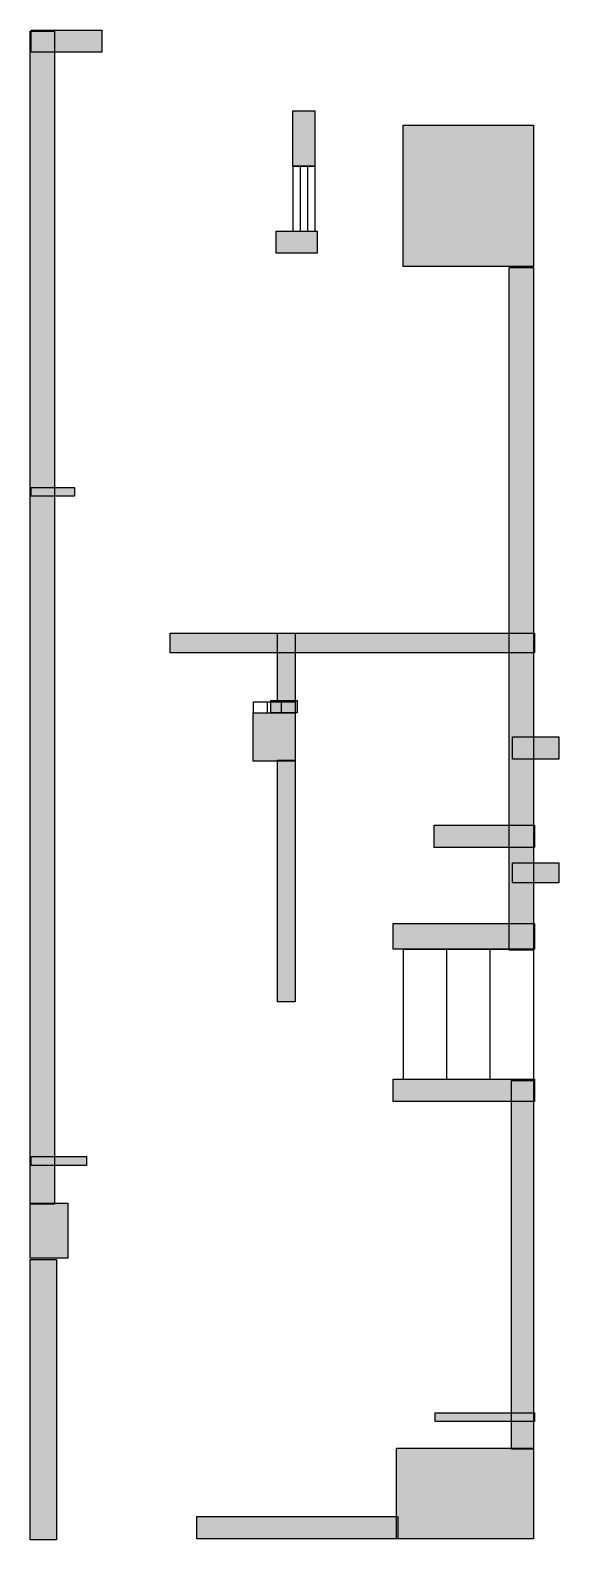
# Model space of a CAD drawing. Header units: centimetres. Extents: x 32 to 453, y 26 to 1228.
import ezdxf

# ---------------------------------------------------------------- set-up
doc = ezdxf.new("R2010")
doc.units = ezdxf.units.CM
doc.layers.add('WALL', color=7, linetype='Continuous')
doc.layers.add('WINDOW', color=5, linetype='Continuous')

msp = doc.modelspace()

# ---------------------------------------------------------------- hatches: boundary and pattern name
at = {"layer": 'WALL'}
h = msp.add_hatch(color=256, dxfattribs=at)
h.dxf.hatch_style = 1
h.paths.add_polyline_path([(31.7, 1227.6), (51, 1227.6), (51, 293), (31.7, 293)])
h = msp.add_hatch(color=256, dxfattribs=at)
h.dxf.hatch_style = 1
h.paths.add_polyline_path([(32.6, 1228.5), (88.9, 1228.5), (88.9, 1210.9), (32.6, 1210.9)])
h = msp.add_hatch(color=256, dxfattribs=at)
h.dxf.hatch_style = 1
h.paths.add_polyline_path([(241.1, 1164.2), (258.7, 1164.2), (258.7, 1120.2), (241.1, 1120.2)])
h = msp.add_hatch(color=256, dxfattribs=at)
h.dxf.hatch_style = 1
h.paths.add_polyline_path([(329.1, 1152.8), (433, 1152.8), (433, 1040.2), (329.1, 1040.2)])
h = msp.add_hatch(color=256, dxfattribs=at)
h.dxf.hatch_style = 1
h.paths.add_polyline_path([(227.9, 1068.3), (260.5, 1068.3), (260.5, 1050.7), (227.9, 1050.7)])
h = msp.add_hatch(color=256, dxfattribs=at)
h.dxf.hatch_style = 1
h.paths.add_polyline_path([(413.6, 1039.3), (433, 1039.3), (433, 495.4), (413.6, 495.4)])
h = msp.add_hatch(color=256, dxfattribs=at)
h.dxf.hatch_style = 1
h.paths.add_polyline_path([(32.6, 864.2), (66.9, 864.2), (66.9, 857.1), (32.6, 857.1)])
h = msp.add_hatch(color=256, dxfattribs=at)
h.dxf.hatch_style = 1
h.paths.add_polyline_path([(143.4, 748), (433.8, 748), (433.8, 732.2), (143.4, 732.2)])
h = msp.add_hatch(color=256, dxfattribs=at)
h.dxf.hatch_style = 1
h.paths.add_polyline_path([(228.8, 748), (242.9, 748), (242.9, 693.4), (228.8, 693.4)])
h = msp.add_hatch(color=256, dxfattribs=at)
h.dxf.hatch_style = 1
h.paths.add_polyline_path([(223.5, 694.3), (244.6, 694.3), (244.6, 684.6), (223.5, 684.6)])
h = msp.add_hatch(color=256, dxfattribs=at)
h.dxf.hatch_style = 1
h.paths.add_polyline_path([(209.4, 684.6), (242.9, 684.6), (242.9, 645.9), (209.4, 645.9)])
h = msp.add_hatch(color=256, dxfattribs=at)
h.dxf.hatch_style = 1
h.paths.add_polyline_path([(416.2, 665.3), (453.2, 665.3), (453.2, 647.7), (416.2, 647.7)])
h = msp.add_hatch(color=256, dxfattribs=at)
h.dxf.hatch_style = 1
h.paths.add_polyline_path([(228.8, 646.8), (242.9, 646.8), (242.9, 454.1), (228.8, 454.1)])
h = msp.add_hatch(color=256, dxfattribs=at)
h.dxf.hatch_style = 1
h.paths.add_polyline_path([(353.8, 594.9), (433.8, 594.9), (433.8, 577.3), (353.8, 577.3)])
h = msp.add_hatch(color=256, dxfattribs=at)
h.dxf.hatch_style = 1
h.paths.add_polyline_path([(416.2, 565), (453.2, 565), (453.2, 549.1), (416.2, 549.1)])
h = msp.add_hatch(color=256, dxfattribs=at)
h.dxf.hatch_style = 1
h.paths.add_polyline_path([(321.2, 516.6), (433.8, 516.6), (433.8, 496.3), (321.2, 496.3)])
h = msp.add_hatch(color=256, dxfattribs=at)
h.dxf.hatch_style = 1
h.paths.add_polyline_path([(321.2, 392.5), (433.8, 392.5), (433.8, 374.9), (321.2, 374.9)])
h = msp.add_hatch(color=256, dxfattribs=at)
h.dxf.hatch_style = 1
h.paths.add_polyline_path([(415.4, 391.6), (433, 391.6), (433, 97.7), (415.4, 97.7)])
h = msp.add_hatch(color=256, dxfattribs=at)
h.dxf.hatch_style = 1
h.paths.add_polyline_path([(32.6, 330.9), (76.6, 330.9), (76.6, 323.8), (32.6, 323.8)])
h = msp.add_hatch(color=256, dxfattribs=at)
h.dxf.hatch_style = 1
h.paths.add_polyline_path([(31.7, 293.9), (61.6, 293.9), (61.6, 249.9), (31.7, 249.9)])
h = msp.add_hatch(color=256, dxfattribs=at)
h.dxf.hatch_style = 1
h.paths.add_polyline_path([(31.7, 249), (52.8, 249), (52.8, 25.5), (31.7, 25.5)])
h = msp.add_hatch(color=256, dxfattribs=at)
h.dxf.hatch_style = 1
h.paths.add_polyline_path([(354.6, 126.7), (433.8, 126.7), (433.8, 119.7), (354.6, 119.7)])
h = msp.add_hatch(color=256, dxfattribs=at)
h.dxf.hatch_style = 1
h.paths.add_polyline_path([(323.8, 98.6), (433, 98.6), (433, 26.4), (323.8, 26.4)])
h = msp.add_hatch(color=256, dxfattribs=at)
h.dxf.hatch_style = 1
h.paths.add_polyline_path([(164.6, 44), (324.7, 44), (324.7, 26.4), (164.6, 26.4)])

# ---------------------------------------------------------------- linework, layer by layer
for points in [[(31.7, 1227.6), (51, 1227.6), (51, 293), (31.7, 293)], [(32.6, 1228.5), (88.9, 1228.5), (88.9, 1210.9), (32.6, 1210.9)], [(241.1, 1164.2), (258.7, 1164.2), (258.7, 1120.2), (241.1, 1120.2)], [(329.1, 1152.8), (433, 1152.8), (433, 1040.2), (329.1, 1040.2)], [(227.9, 1068.3), (260.5, 1068.3), (260.5, 1050.7), (227.9, 1050.7)], [(413.6, 1039.3), (433, 1039.3), (433, 495.4), (413.6, 495.4)], [(32.6, 864.2), (66.9, 864.2), (66.9, 857.1), (32.6, 857.1)], [(143.4, 748), (433.8, 748), (433.8, 732.2), (143.4, 732.2)], [(228.8, 748), (242.9, 748), (242.9, 693.4), (228.8, 693.4)], [(223.5, 694.3), (244.6, 694.3), (244.6, 684.6), (223.5, 684.6)], [(209.4, 684.6), (242.9, 684.6), (242.9, 645.9), (209.4, 645.9)], [(416.2, 665.3), (453.2, 665.3), (453.2, 647.7), (416.2, 647.7)], [(228.8, 646.8), (242.9, 646.8), (242.9, 454.1), (228.8, 454.1)], [(353.8, 594.9), (433.8, 594.9), (433.8, 577.3), (353.8, 577.3)], [(416.2, 565), (453.2, 565), (453.2, 549.1), (416.2, 549.1)], [(321.2, 516.6), (433.8, 516.6), (433.8, 496.3), (321.2, 496.3)], [(321.2, 392.5), (433.8, 392.5), (433.8, 374.9), (321.2, 374.9)], [(415.4, 391.6), (433, 391.6), (433, 97.7), (415.4, 97.7)], [(32.6, 330.9), (76.6, 330.9), (76.6, 323.8), (32.6, 323.8)], [(31.7, 293.9), (61.6, 293.9), (61.6, 249.9), (31.7, 249.9)], [(31.7, 249), (52.8, 249), (52.8, 25.5), (31.7, 25.5)], [(354.6, 126.7), (433.8, 126.7), (433.8, 119.7), (354.6, 119.7)], [(323.8, 98.6), (433, 98.6), (433, 26.4), (323.8, 26.4)], [(164.6, 44), (324.7, 44), (324.7, 26.4), (164.6, 26.4)]]:
    msp.add_lwpolyline(points, close=True, dxfattribs=at)
at = {"layer": 'WINDOW'}
for p, q in [((241.1, 1120.2), (241.1, 1068.3)), ((241.1, 1120.2), (258.7, 1120.2)), ((247, 1120.2), (247, 1068.3)), ((252.9, 1120.2), (252.9, 1068.3)), ((258.7, 1120.2), (258.7, 1068.3)), ((241.1, 1068.3), (258.7, 1068.3)), ((209.4, 693.4), (209.4, 684.6)), ((209.4, 693.4), (242.9, 693.4)), ((220.6, 693.4), (220.6, 684.6)), ((231.7, 693.4), (231.7, 684.6)), ((242.9, 693.4), (242.9, 684.6)), ((209.4, 684.6), (242.9, 684.6)), ((329.1, 496.3), (329.1, 392.5)), ((329.1, 496.3), (433, 496.3)), ((363.7, 496.3), (363.7, 392.5)), ((398.3, 496.3), (398.3, 392.5)), ((433, 496.3), (433, 392.5)), ((329.1, 392.5), (433, 392.5))]:
    msp.add_line(p, q, dxfattribs=at)

doc.saveas('drawing.dxf')
